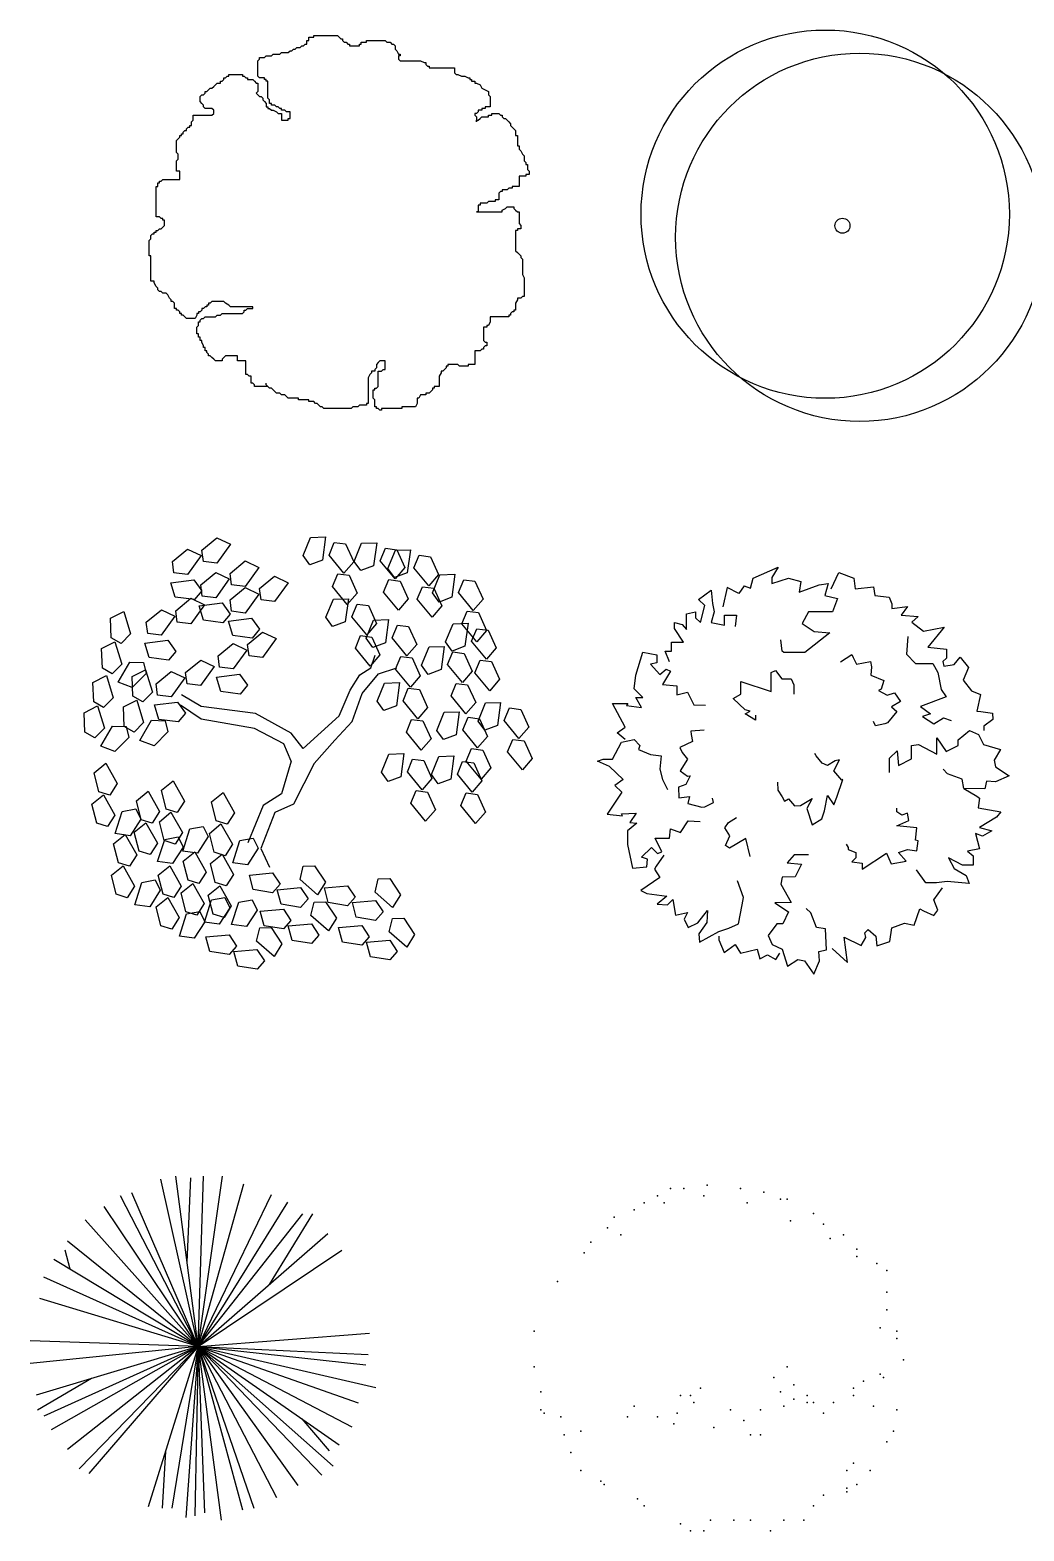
# Model space of a CAD drawing. Header units: inches. Extents: x -1929 to -273, y 675 to 1373.
# Drawn here: x -1271.3 to -956.1, y 861.2 to 1337.3 of the extents above; entities that cross this region are included whole.
import ezdxf

# ---------------------------------------------------------------- set-up
doc = ezdxf.new("R2010")
doc.units = ezdxf.units.IN
doc.header["$MEASUREMENT"] = 0

# ---------------------------------------------------------------- blocks, each defined once
blk = doc.blocks.new('TREE-03')
for p, q in [((-15.68, 56.5), (-15.68, 57.57)), ((-15.68, 57.57), (-15.14, 57.57)), ((-15.14, 57.57), (-15.14, 58.65)), ((-15.14, 58.65), (-13.53, 58.65)), ((-13.53, 58.65), (-13.53, 59.19)), ((-13.53, 59.19), (-5.99, 59.19)), ((-5.99, 59.19), (-5.46, 58.65)), ((-5.46, 58.65), (-4.92, 58.11)), ((-4.92, 58.11), (-4.38, 58.11)), ((-4.38, 58.11), (-4.38, 57.57)), ((-4.38, 57.57), (-3.84, 57.04)), ((3.15, 57.04), (3.15, 57.57)), ((3.15, 57.57), (9.07, 57.57)), ((9.07, 57.57), (9.61, 57.04)), ((-29.13, 52.2), (-28.59, 52.74)), ((-28.59, 52.74), (-26.98, 52.74)), ((-26.98, 52.74), (-26.44, 53.27)), ((-26.44, 53.27), (-24.29, 53.27)), ((-24.29, 53.27), (-23.75, 53.81)), ((-23.75, 53.81), (-21.6, 53.81)), ((-21.6, 53.81), (-21.06, 54.35)), ((-21.06, 54.35), (-20.52, 54.35)), ((-20.52, 54.35), (-19.98, 54.89)), ((-19.98, 54.89), (-19.45, 54.89)), ((-19.45, 54.89), (-18.91, 55.42)), ((-18.91, 55.42), (-17.83, 55.42)), ((-17.83, 55.42), (-17.29, 55.96)), ((-17.29, 55.96), (-16.76, 55.96)), ((-16.76, 55.96), (-16.22, 56.5)), ((-16.22, 56.5), (-15.68, 56.5)), ((-3.84, 57.04), (-3.3, 57.04)), ((-3.3, 57.04), (-2.77, 56.5)), ((-2.77, 56.5), (-2.23, 56.5)), ((-2.23, 56.5), (-2.23, 55.96)), ((-2.23, 55.96), (1, 55.96)), ((1, 55.96), (1, 56.5)), ((1, 56.5), (1.54, 56.5)), ((1.54, 56.5), (1.54, 57.04)), ((1.54, 57.04), (3.15, 57.04)), ((9.61, 57.04), (10.68, 57.04)), ((10.68, 57.04), (11.22, 56.5)), ((11.22, 56.5), (11.76, 56.5)), ((11.76, 56.5), (12.3, 55.96)), ((12.3, 55.96), (12.3, 54.89)), ((12.3, 54.89), (12.84, 54.35)), ((12.84, 54.35), (13.37, 53.27)), ((13.37, 53.27), (13.91, 53.27)), ((13.91, 52.74), (13.37, 52.74)), ((13.37, 52.74), (13.37, 51.66)), ((13.91, 53.27), (13.91, 52.74)), ((-31.28, 51.12), (-30.74, 51.66)), ((-31.28, 46.28), (-31.28, 51.12)), ((-30.74, 51.66), (-30.74, 52.2)), ((-30.74, 52.2), (-29.13, 52.2)), ((13.37, 51.66), (13.91, 51.12)), ((13.91, 51.12), (20.37, 51.12)), ((20.37, 51.12), (21.44, 50.59)), ((21.44, 50.59), (21.98, 50.59)), ((21.98, 50.59), (21.98, 50.05)), ((21.98, 50.05), (22.52, 49.51)), ((22.52, 49.51), (23.06, 49.51)), ((23.06, 49.51), (23.06, 48.97)), ((23.06, 48.97), (31.13, 48.97)), ((31.13, 48.97), (31.13, 47.36)), ((-45.81, 42.52), (-45.27, 43.06)), ((-45.27, 43.06), (-44.73, 43.6)), ((-44.73, 43.6), (-44.2, 44.13)), ((-44.2, 44.13), (-43.12, 44.13)), ((-43.12, 44.13), (-43.12, 44.67)), ((-43.12, 44.67), (-42.58, 44.67)), ((-42.58, 44.67), (-42.04, 45.21)), ((-42.04, 45.21), (-42.04, 45.75)), ((-42.04, 45.75), (-41.5, 45.75)), ((-41.5, 45.75), (-40.97, 46.28)), ((-40.97, 46.28), (-40.43, 46.28)), ((-40.43, 46.28), (-40.43, 46.82)), ((-40.43, 46.82), (-36.12, 46.82)), ((-36.12, 46.82), (-36.12, 46.28)), ((-36.12, 46.28), (-35.59, 46.28)), ((-35.59, 46.28), (-35.05, 45.75)), ((-35.05, 45.75), (-34.51, 45.75)), ((-34.51, 45.75), (-34.51, 45.21)), ((-34.51, 45.21), (-32.9, 45.21)), ((-32.9, 45.21), (-32.36, 44.67)), ((-32.36, 44.67), (-31.82, 44.13)), ((-31.82, 44.13), (-31.28, 44.13)), ((-30.74, 45.75), (-31.28, 46.28)), ((-31.28, 44.13), (-31.28, 41.45)), ((-29.13, 45.75), (-30.74, 45.75)), ((-29.13, 45.21), (-29.13, 45.75)), ((-28.59, 45.21), (-29.13, 45.21)), ((-28.59, 44.67), (-28.59, 45.21)), ((-28.05, 44.67), (-28.59, 44.67)), ((-28.05, 39.3), (-28.05, 44.67)), ((31.13, 47.36), (31.67, 46.82)), ((31.67, 46.82), (32.21, 46.82)), ((32.21, 46.82), (33.28, 46.28)), ((33.28, 46.28), (34.36, 46.28)), ((34.36, 46.28), (35.43, 45.75)), ((35.43, 45.75), (35.97, 45.75)), ((35.97, 45.75), (35.97, 45.21)), ((35.97, 45.21), (36.51, 45.21)), ((36.51, 45.21), (36.51, 44.67)), ((36.51, 44.67), (37.59, 44.67)), ((37.59, 44.67), (37.59, 44.13)), ((37.59, 44.13), (38.12, 44.13)), ((38.12, 44.13), (39.2, 43.6)), ((39.2, 43.6), (39.74, 42.52)), ((-49.58, 39.83), (-49.04, 40.37)), ((-49.58, 38.22), (-49.58, 39.83)), ((-49.04, 37.68), (-49.58, 38.22)), ((-49.04, 40.37), (-48.5, 40.37)), ((-48.5, 40.37), (-47.96, 40.91)), ((-47.96, 40.91), (-47.96, 41.45)), ((-47.96, 41.45), (-47.42, 41.45)), ((-47.42, 41.45), (-46.89, 41.98)), ((-46.89, 41.98), (-46.35, 42.52)), ((-46.35, 42.52), (-45.81, 42.52)), ((-31.28, 41.45), (-31.82, 40.91)), ((-31.82, 40.91), (-31.28, 40.37)), ((-31.28, 40.37), (-30.74, 39.83)), ((-30.74, 39.83), (-30.21, 39.83)), ((-30.21, 39.83), (-29.67, 39.3)), ((-29.67, 39.3), (-29.67, 38.76)), ((-29.67, 38.76), (-29.13, 38.22)), ((-29.13, 38.22), (-28.59, 37.68)), ((-27.52, 38.76), (-28.05, 39.3)), ((-27.52, 37.68), (-27.52, 38.76)), ((39.74, 42.52), (40.81, 41.98)), ((40.81, 41.98), (41.89, 41.45)), ((41.89, 41.45), (41.89, 40.37)), ((41.89, 40.37), (42.43, 39.83)), ((42.43, 39.83), (42.43, 36.61)), ((-51.73, 32.31), (-51.73, 33.92)), ((-51.73, 33.92), (-45.81, 33.92)), ((-48.5, 37.15), (-49.04, 37.68)), ((-48.5, 36.61), (-48.5, 37.15)), ((-47.96, 36.07), (-48.5, 36.61)), ((-45.81, 36.07), (-47.96, 36.07)), ((-45.27, 35.53), (-45.81, 36.07)), ((-45.81, 33.92), (-45.27, 34.46)), ((-45.27, 34.46), (-45.27, 35.53)), ((-28.59, 37.68), (-28.59, 36.61)), ((-28.59, 36.61), (-28.05, 36.61)), ((-28.05, 36.61), (-28.05, 36.07)), ((-28.05, 36.07), (-27.52, 36.07)), ((-26.98, 37.68), (-27.52, 37.68)), ((-27.52, 36.07), (-26.98, 35.53)), ((-26.98, 37.15), (-26.98, 37.68)), ((-25.9, 37.15), (-26.98, 37.15)), ((-26.98, 35.53), (-26.44, 35.53)), ((-26.44, 35.53), (-25.36, 35)), ((-25.36, 36.61), (-25.9, 37.15)), ((-24.83, 36.61), (-25.36, 36.61)), ((-25.36, 35), (-24.83, 34.46)), ((-24.29, 36.07), (-24.83, 36.61)), ((-24.83, 34.46), (-23.75, 34.46)), ((-23.75, 36.07), (-24.29, 36.07)), ((-23.75, 35.53), (-23.75, 36.07)), ((-22.67, 35.53), (-23.75, 35.53)), ((-23.75, 34.46), (-23.75, 32.31)), ((-22.14, 35), (-22.67, 35.53)), ((-21.06, 35), (-22.14, 35)), ((-21.06, 32.85), (-21.06, 35)), ((38.12, 34.46), (37.59, 34.46)), ((37.59, 34.46), (37.59, 33.92)), ((37.59, 33.92), (38.12, 33.38)), ((38.66, 35), (38.12, 34.46)), ((38.12, 33.38), (38.12, 31.77)), ((39.74, 35.53), (38.66, 35.53)), ((38.66, 35.53), (38.66, 35)), ((39.2, 32.85), (39.74, 33.38)), ((40.81, 36.07), (39.74, 36.07)), ((39.74, 36.07), (39.74, 35.53)), ((39.74, 33.38), (41.89, 33.38)), ((42.43, 36.61), (40.81, 36.61)), ((40.81, 36.61), (40.81, 36.07)), ((41.89, 33.38), (41.89, 33.92)), ((41.89, 33.92), (42.97, 33.92)), ((42.97, 33.92), (42.97, 34.46)), ((42.97, 34.46), (45.12, 34.46)), ((45.12, 34.46), (45.66, 33.92)), ((45.66, 33.92), (46.19, 33.92)), ((46.19, 33.92), (46.19, 33.38)), ((46.19, 33.38), (46.73, 32.85)), ((-54.96, 28.54), (-54.42, 29.08)), ((-54.42, 29.08), (-53.88, 29.08)), ((-53.88, 29.62), (-53.34, 30.16)), ((-53.88, 29.08), (-53.88, 29.62)), ((-53.34, 30.16), (-52.8, 30.16)), ((-52.8, 30.16), (-52.8, 30.7)), ((-52.8, 30.7), (-52.27, 30.7)), ((-52.27, 31.77), (-51.73, 32.31)), ((-52.27, 30.7), (-52.27, 31.77)), ((-23.75, 32.31), (-21.6, 32.31)), ((-21.6, 32.31), (-21.6, 32.85)), ((-21.6, 32.85), (-21.06, 32.85)), ((38.12, 31.77), (38.12, 32.31)), ((38.12, 32.31), (38.66, 32.31)), ((38.66, 32.31), (39.2, 32.85)), ((46.73, 32.85), (47.27, 32.85)), ((47.27, 32.85), (47.81, 32.31)), ((47.81, 32.31), (48.35, 31.77)), ((48.35, 31.77), (48.88, 31.23)), ((48.88, 31.23), (48.88, 30.7)), ((48.88, 30.7), (49.42, 30.16)), ((49.42, 30.16), (49.96, 29.62)), ((49.96, 29.62), (50.5, 29.08)), ((50.5, 29.08), (50.5, 27.47)), ((-57.11, 25.86), (-56.57, 26.39)), ((-57.11, 22.09), (-57.11, 25.86)), ((-56.57, 26.39), (-56.03, 26.93)), ((-56.03, 26.93), (-56.03, 27.47)), ((-56.03, 27.47), (-55.49, 27.47)), ((-55.49, 27.47), (-55.49, 28.01)), ((-55.49, 28.01), (-54.96, 28.01)), ((-54.96, 28.01), (-54.96, 28.54)), ((50.5, 27.47), (51.04, 27.47)), ((51.04, 27.47), (51.04, 24.24)), ((51.04, 24.24), (51.57, 24.24)), ((51.57, 24.24), (51.57, 23.17)), ((-56.57, 21.56), (-57.11, 22.09)), ((-57.11, 19.41), (-56.57, 19.94)), ((-57.11, 16.18), (-57.11, 19.41)), ((-56.57, 19.94), (-56.57, 21.56)), ((51.57, 23.17), (52.11, 22.63)), ((52.11, 22.63), (52.65, 21.56)), ((52.65, 21.56), (53.19, 21.02)), ((53.19, 21.02), (53.19, 19.41)), ((53.19, 19.41), (53.73, 18.87)), ((-56.03, 16.18), (-57.11, 16.18)), ((-56.03, 13.49), (-56.03, 16.18)), ((51.57, 14.57), (51.57, 11.34)), ((53.73, 14.57), (51.57, 14.57)), ((53.73, 18.87), (53.73, 18.33)), ((53.73, 18.33), (54.26, 18.33)), ((54.8, 15.11), (53.73, 15.11)), ((53.73, 15.11), (53.73, 14.57)), ((54.26, 18.33), (54.26, 16.72)), ((54.26, 16.72), (54.8, 16.18)), ((54.8, 16.18), (54.8, 15.11)), ((-63.56, 1.67), (-63.56, 11.34)), ((-63.56, 11.34), (-63.03, 11.34)), ((-63.03, 11.34), (-63.03, 12.42)), ((-63.03, 12.42), (-62.49, 12.42)), ((-62.49, 12.42), (-62.49, 12.96)), ((-62.49, 12.96), (-61.95, 12.96)), ((-61.95, 12.96), (-61.41, 13.49)), ((-61.41, 13.49), (-56.03, 13.49)), ((45.66, 9.73), (45.12, 9.19)), ((46.19, 9.73), (45.66, 9.73)), ((47.81, 10.27), (46.19, 10.27)), ((46.19, 10.27), (46.19, 9.73)), ((48.35, 10.81), (47.81, 10.27)), ((49.42, 10.81), (48.35, 10.81)), ((51.57, 11.34), (49.42, 11.34)), ((49.42, 11.34), (49.42, 10.81)), ((39.2, 5.43), (38.66, 5.43)), ((38.66, 5.43), (38.66, 3.28)), ((41.35, 5.97), (39.2, 5.97)), ((39.2, 5.97), (39.2, 5.43)), ((41.89, 6.5), (41.35, 5.97)), ((44.04, 6.5), (41.89, 6.5)), ((45.12, 7.04), (44.04, 7.04)), ((44.04, 7.04), (44.04, 6.5)), ((45.12, 9.19), (45.12, 7.04)), ((47.27, 4.35), (47.81, 4.89)), ((47.81, 4.89), (49.96, 4.89)), ((49.96, 4.89), (49.96, 4.35)), ((-62.49, 1.67), (-63.56, 1.67)), ((-61.95, 1.13), (-62.49, 1.67)), ((-61.41, 1.13), (-61.95, 1.13)), ((-61.41, 0.59), (-61.41, 1.13)), ((-60.87, 0.59), (-61.41, 0.59)), ((-60.87, -1.02), (-60.87, 0.59)), ((38.66, 3.28), (38.12, 3.28)), ((38.12, 3.28), (46.19, 3.28)), ((46.19, 3.82), (47.27, 4.35)), ((46.19, 3.28), (46.19, 3.82)), ((49.96, 4.35), (50.5, 3.82)), ((50.5, 3.82), (51.04, 3.28)), ((51.04, 3.28), (51.57, 3.28)), ((51.57, 3.28), (51.57, -0.48)), ((-65.18, -4.25), (-64.64, -3.71)), ((-65.18, -5.32), (-65.18, -4.25)), ((-64.64, -3.71), (-64.1, -3.71)), ((-64.1, -3.71), (-64.1, -3.17)), ((-64.1, -3.17), (-63.56, -3.17)), ((-63.56, -3.17), (-63.56, -2.63)), ((-63.56, -2.63), (-63.03, -2.63)), ((-63.03, -2.63), (-62.49, -2.1)), ((-62.49, -2.1), (-61.95, -2.1)), ((-61.95, -2.1), (-61.41, -1.56)), ((-61.41, -1.56), (-60.87, -1.02)), ((51.04, -2.63), (50.5, -2.63)), ((50.5, -2.63), (50.5, -9.08)), ((52.11, -2.1), (51.04, -2.1)), ((51.04, -2.1), (51.04, -2.63)), ((51.57, -0.48), (52.11, -1.02)), ((52.11, -1.02), (52.11, -2.1)), ((-65.72, -5.86), (-65.18, -5.32)), ((-65.72, -10.7), (-65.72, -5.86)), ((50.5, -9.08), (51.04, -9.62)), ((-65.18, -10.7), (-65.72, -10.7)), ((-65.18, -18.76), (-65.18, -10.7)), ((51.04, -9.62), (51.57, -10.16)), ((51.57, -10.16), (52.11, -10.7)), ((52.11, -10.7), (52.11, -11.24)), ((52.11, -11.24), (52.65, -11.77)), ((52.65, -11.77), (52.65, -16.61)), ((-64.1, -18.76), (-65.18, -18.76)), ((-64.1, -19.3), (-64.1, -18.76)), ((52.65, -16.61), (53.19, -17.69)), ((53.19, -17.69), (53.19, -23.6)), ((-63.56, -20.37), (-64.1, -19.3)), ((-63.03, -20.91), (-63.56, -20.37)), ((-63.03, -21.45), (-63.03, -20.91)), ((-62.49, -21.99), (-63.03, -21.45)), ((-61.95, -21.99), (-62.49, -21.99)), ((-61.41, -22.52), (-61.95, -21.99)), ((-60.34, -22.52), (-61.41, -22.52)), ((-59.8, -23.06), (-60.34, -22.52)), ((-59.26, -24.14), (-59.8, -23.06)), ((52.65, -23.6), (52.11, -24.14)), ((53.19, -23.6), (52.65, -23.6)), ((-58.72, -24.67), (-59.26, -24.14)), ((-58.72, -25.21), (-58.72, -24.67)), ((-58.18, -25.21), (-58.72, -25.21)), ((-57.65, -25.75), (-58.18, -25.21)), ((-57.65, -27.36), (-57.65, -25.75)), ((-57.11, -27.36), (-57.65, -27.36)), ((-57.11, -27.9), (-57.11, -27.36)), ((-56.57, -27.9), (-57.11, -27.9)), ((-56.03, -28.44), (-56.57, -27.9)), ((-56.03, -28.98), (-56.03, -28.44)), ((-49.58, -28.44), (-50.11, -28.44)), ((-50.11, -28.44), (-50.11, -28.98)), ((-49.04, -27.9), (-49.58, -28.44)), ((-48.5, -27.36), (-49.04, -27.36)), ((-49.04, -27.36), (-49.04, -27.9)), ((-47.96, -26.82), (-48.5, -27.36)), ((-47.42, -26.82), (-47.96, -26.82)), ((-46.89, -26.29), (-47.42, -26.29)), ((-47.42, -26.29), (-47.42, -26.82)), ((-46.35, -25.75), (-46.89, -25.75)), ((-46.89, -25.75), (-46.89, -26.29)), ((-45.81, -25.21), (-46.35, -25.75)), ((-42.04, -25.21), (-45.81, -25.21)), ((-41.5, -25.75), (-42.04, -25.21)), ((-40.43, -26.29), (-41.5, -25.75)), ((-39.89, -26.82), (-40.43, -26.29)), ((-32.9, -26.82), (-39.89, -26.82)), ((-36.12, -28.98), (-35.59, -28.44)), ((-35.59, -28.44), (-35.59, -27.9)), ((-35.59, -27.9), (-35.05, -27.9)), ((-35.05, -27.9), (-34.51, -27.36)), ((-34.51, -27.36), (-32.9, -27.36)), ((-32.9, -27.36), (-32.9, -26.82)), ((49.42, -28.44), (48.88, -28.98)), ((49.96, -28.44), (49.42, -28.44)), ((50.5, -27.9), (49.96, -27.9)), ((49.96, -27.9), (49.96, -28.44)), ((51.04, -24.67), (50.5, -25.75)), ((50.5, -25.75), (50.5, -27.9)), ((52.11, -24.14), (51.04, -24.14)), ((51.04, -24.14), (51.04, -24.67)), ((-55.49, -28.98), (-56.03, -28.98)), ((-55.49, -29.51), (-55.49, -28.98)), ((-54.96, -29.51), (-55.49, -29.51)), ((-54.42, -30.05), (-54.96, -29.51)), ((-53.88, -30.59), (-54.42, -30.05)), ((-51.19, -30.59), (-53.88, -30.59)), ((-50.65, -29.51), (-51.19, -30.59)), ((-50.11, -28.98), (-50.65, -28.98)), ((-50.65, -28.98), (-50.65, -29.51)), ((-50.65, -33.28), (-50.11, -32.74)), ((-50.65, -35.43), (-50.65, -33.28)), ((-50.11, -32.74), (-50.11, -31.66)), ((-50.11, -31.66), (-49.58, -31.66)), ((-49.58, -31.13), (-49.04, -30.59)), ((-49.58, -31.66), (-49.58, -31.13)), ((-49.04, -30.59), (-48.5, -30.59)), ((-48.5, -30.59), (-47.96, -30.05)), ((-47.96, -30.05), (-44.73, -30.05)), ((-44.73, -30.05), (-44.2, -29.51)), ((-44.2, -29.51), (-43.12, -29.51)), ((-43.12, -29.51), (-42.58, -28.98)), ((-42.58, -28.98), (-36.12, -28.98)), ((41.35, -33.28), (40.28, -33.28)), ((40.28, -33.28), (40.28, -37.58)), ((41.89, -32.74), (41.35, -32.74)), ((41.35, -32.74), (41.35, -33.28)), ((42.43, -31.66), (41.89, -32.74)), ((48.35, -30.05), (42.43, -30.05)), ((42.43, -30.05), (42.43, -31.66)), ((48.88, -29.51), (48.35, -29.51)), ((48.35, -29.51), (48.35, -30.05)), ((48.88, -28.98), (48.88, -29.51)), ((-50.11, -35.43), (-50.65, -35.43)), ((-50.11, -36.5), (-50.11, -35.43)), ((-49.58, -36.5), (-50.11, -36.5)), ((-49.58, -37.58), (-49.58, -36.5)), ((-49.04, -37.58), (-49.58, -37.58)), ((-49.04, -38.11), (-49.04, -37.58)), ((40.28, -37.58), (40.81, -38.11)), ((-48.5, -39.19), (-49.04, -38.11)), ((-48.5, -39.73), (-48.5, -39.19)), ((-47.96, -39.73), (-48.5, -39.73)), ((-47.96, -40.8), (-47.96, -39.73)), ((-47.42, -40.8), (-47.96, -40.8)), ((-47.42, -41.34), (-47.42, -40.8)), ((-46.89, -41.88), (-47.42, -41.34)), ((-46.89, -42.41), (-46.89, -41.88)), ((-46.35, -42.41), (-46.89, -42.41)), ((-45.81, -42.95), (-46.35, -42.41)), ((-41.5, -42.41), (-42.04, -42.95)), ((-37.74, -42.41), (-41.5, -42.41)), ((-37.74, -44.03), (-37.74, -42.41)), ((39.2, -40.8), (37.59, -40.8)), ((37.59, -40.8), (37.59, -45.1)), ((39.74, -40.26), (39.2, -40.8)), ((40.28, -40.26), (39.74, -40.26)), ((40.81, -39.19), (40.28, -39.73)), ((40.28, -39.73), (40.28, -40.26)), ((40.81, -38.11), (41.35, -38.11)), ((41.35, -39.19), (40.81, -39.19)), ((41.35, -38.11), (41.35, -39.19)), ((-45.27, -43.49), (-45.81, -42.95)), ((-44.73, -44.03), (-45.27, -43.49)), ((-42.58, -44.03), (-44.73, -44.03)), ((-42.04, -42.95), (-42.58, -43.49)), ((-42.58, -43.49), (-42.58, -44.03)), ((-35.05, -44.03), (-37.74, -44.03)), ((-35.05, -48.33), (-35.05, -44.03)), ((5.84, -47.25), (4.77, -47.25)), ((4.77, -47.25), (4.77, -47.79)), ((6.38, -46.18), (5.84, -46.71)), ((5.84, -46.71), (5.84, -47.25)), ((6.92, -44.56), (6.38, -45.1)), ((6.38, -45.1), (6.38, -46.18)), ((7.46, -44.03), (6.92, -44.56)), ((6.92, -52.09), (6.92, -47.25)), ((6.92, -47.25), (7.99, -47.25)), ((9.07, -44.03), (7.46, -44.03)), ((7.99, -47.25), (8.53, -46.71)), ((8.53, -46.71), (9.07, -46.71)), ((9.07, -46.71), (9.07, -44.03)), ((27.36, -47.25), (26.83, -47.25)), ((26.83, -47.25), (26.83, -47.79)), ((27.9, -46.71), (27.36, -47.25)), ((28.44, -46.18), (27.9, -46.71)), ((28.98, -45.64), (28.44, -45.64)), ((28.44, -45.64), (28.44, -46.18)), ((32.21, -45.1), (28.98, -45.1)), ((28.98, -45.1), (28.98, -45.64)), ((32.74, -45.64), (32.21, -45.1)), ((35.43, -45.64), (32.74, -45.64)), ((37.59, -45.1), (35.43, -45.1)), ((35.43, -45.1), (35.43, -45.64)), ((-34.51, -48.33), (-35.05, -48.33)), ((-33.97, -48.87), (-34.51, -48.33)), ((-33.43, -48.87), (-33.97, -48.87)), ((-33.43, -51.02), (-33.43, -48.87)), ((-32.9, -51.02), (-33.43, -51.02)), ((-32.36, -51.55), (-32.9, -51.02)), ((-32.36, -52.09), (-32.36, -51.55)), ((-28.05, -52.09), (-32.36, -52.09)), ((-28.59, -51.55), (-28.59, -51.02)), ((-28.05, -52.09), (-28.59, -51.55)), ((-27.52, -52.63), (-28.05, -52.09)), ((4.23, -48.33), (3.69, -49.4)), ((3.69, -49.4), (3.69, -57.47)), ((4.77, -47.79), (4.23, -48.33)), ((6.38, -52.63), (6.92, -52.09)), ((26.29, -52.09), (24.67, -52.09)), ((24.67, -52.09), (24.67, -52.63)), ((26.83, -47.79), (26.29, -48.87)), ((26.29, -48.87), (26.29, -52.09)), ((-26.98, -52.63), (-27.52, -52.63)), ((-26.44, -53.17), (-26.98, -52.63)), ((-25.36, -54.24), (-26.44, -53.17)), ((-24.29, -54.24), (-25.36, -54.24)), ((-23.75, -54.78), (-24.29, -54.24)), ((-22.67, -54.78), (-23.75, -54.78)), ((-22.14, -55.32), (-22.67, -54.78)), ((-21.6, -55.85), (-22.14, -55.32)), ((-18.37, -55.85), (-21.6, -55.85)), ((-18.37, -56.39), (-18.37, -55.85)), ((-15.14, -56.39), (-18.37, -56.39)), ((-15.14, -56.93), (-15.14, -56.39)), ((-13.53, -56.93), (-15.14, -56.93)), ((-12.99, -57.47), (-13.53, -56.93)), ((5.3, -55.85), (5.3, -53.17)), ((5.3, -53.17), (5.84, -53.17)), ((5.84, -56.39), (5.3, -55.85)), ((5.84, -53.17), (5.84, -52.63)), ((5.84, -52.63), (6.38, -52.63)), ((5.84, -58.54), (5.84, -56.39)), ((19.83, -55.85), (19.29, -55.85)), ((19.29, -55.85), (19.29, -57.47)), ((20.37, -54.78), (19.83, -55.85)), ((21.98, -54.78), (20.37, -54.78)), ((23.06, -54.24), (21.98, -54.24)), ((21.98, -54.24), (21.98, -54.78)), ((23.6, -53.7), (23.06, -54.24)), ((24.14, -53.17), (23.6, -53.7)), ((24.67, -52.63), (24.14, -52.63)), ((24.14, -52.63), (24.14, -53.17)), ((-12.45, -57.47), (-12.99, -57.47)), ((-11.91, -58), (-12.45, -57.47)), ((-11.38, -58.54), (-11.91, -58)), ((-10.84, -58.54), (-11.38, -58.54)), ((-10.3, -59.08), (-10.84, -58.54)), ((-1.69, -59.08), (-10.3, -59.08)), ((-1.15, -58.54), (-1.69, -59.08)), ((0.46, -58.54), (-1.15, -58.54)), ((1, -58), (0.46, -58.54)), ((3.15, -58), (1, -58)), ((3.69, -57.47), (3.15, -57.47)), ((3.15, -57.47), (3.15, -58)), ((6.38, -58.54), (5.84, -58.54)), ((6.38, -59.08), (6.38, -58.54)), ((6.92, -59.08), (6.38, -59.08)), ((7.46, -59.62), (6.92, -59.08)), ((7.99, -59.62), (7.46, -59.62)), ((14.45, -59.08), (7.99, -59.08)), ((7.99, -59.08), (7.99, -59.62)), ((18.75, -58.54), (14.45, -58.54)), ((14.45, -58.54), (14.45, -59.08)), ((19.29, -57.47), (18.75, -58.54))]:
    blk.add_line(p, q)
blk = doc.blocks.new('TREE-04')
for centre, radius in [((-7.67, 8.43), 58.41), ((3.29, 1.09), 58.41), ((-2.19, 4.76), 2.38)]:
    blk.add_circle(centre, radius)
blk = doc.blocks.new('L', base_point=(1.3683, 0.5913))
for p, q in [((1.2809, 0.65), (1.3117, 0.675)), ((1.3117, 0.675), (1.3419, 0.6213)), ((1.2937, 0.5998), (1.2809, 0.65)), ((1.3225, 0.5909), (1.2937, 0.5998)), ((1.3419, 0.6213), (1.3225, 0.5909)), ((1.2753, 0.5668), (1.3061, 0.5917)), ((1.2881, 0.5166), (1.2753, 0.5668)), ((1.3061, 0.5917), (1.3362, 0.538)), ((1.3169, 0.5076), (1.2881, 0.5166)), ((1.3362, 0.538), (1.3169, 0.5076)), ((1.337, 0.4891), (1.3557, 0.5478)), ((1.3557, 0.5478), (1.3911, 0.5544)), ((1.4042, 0.5272), (1.3763, 0.4836)), ((1.3911, 0.5544), (1.4042, 0.5272)), ((1.3763, 0.4836), (1.337, 0.4891))]:
    blk.add_line(p, q)
blk = doc.blocks.new('TREE-11')
for p, q in [((25.18, 29.57), (26.56, 33.63)), ((21.73, 27.36), (25.18, 29.57)), ((27.6, 27.72), (33.46, 29.57)), ((18.63, 22.55), (21.73, 27.36)), ((22.42, 21.44), (27.6, 27.72)), ((-28.64, 17.37), (-34.84, 21.07)), ((15.18, 14.42), (18.63, 22.55)), ((19.32, 12.57), (22.42, 21.44)), ((-28.64, 13.31), (-35.18, 17.75)), ((-11.39, 15.16), (-28.64, 17.37)), ((0, 8.87), (-11.39, 15.16)), ((3.79, 4.07), (15.18, 14.42)), ((-11.73, 10.35), (-28.64, 13.31)), ((-2.41, 5.55), (-11.73, 10.35)), ((13.8, 6.66), (19.32, 12.57)), ((0, 0), (-2.41, 5.55)), ((3.79, 4.07), (0, 8.87)), ((7.24, -0.74), (13.8, 6.66)), ((0, 0), (-3.1, -10.35)), ((7.24, -0.74), (0.69, -13.67)), ((-8.97, -14.04), (-13.8, -25.87)), ((-3.1, -10.35), (-8.97, -14.04)), ((0.69, -13.67), (-5.18, -16.26)), ((-5.18, -16.26), (-9.66, -27.71)), ((-9.66, -27.71), (-6.9, -33.63))]:
    blk.add_line(p, q)
at = {"yscale": 120, "zscale": 120}
for p, xscale, rotation in [((-25.53, 58.4), 120, 295.0165150851705), ((9.31, 58.4), 119.9999999999999, 190.1248425347957), ((25.53, 56.56), 119.9999999999999, 190.1248425347957), ((36.21, 54.33), 119.9999999999999, 190.1248425347957), ((-16.56, 51.01), 120, 295.0165150851705), ((-7.24, 46.21), 120, 295.0165150851705), ((50.36, 46.57), 119.9999999999999, 190.1248425347957), ((-33.81, 39.18), 120, 295.0165150851705), ((16.56, 38.81), 119.9999999999999, 190.1248425347957), ((-48.64, 36.23), 119.9999999999998, 347.8021081598379), ((29.32, 32.16), 119.9999999999999, 190.1248425347957), ((54.5, 31.05), 119.9999999999999, 190.1248425347957), ((-11.04, 28.46), 120, 295.0165150851705), ((46.91, 23.66), 119.9999999999999, 190.1248425347957), ((-30.7, 19.6), 120, 295.0165150851705), ((-41.74, 17.75), 119.9999999999998, 347.8021081598379), ((-54.15, 15.9), 119.9999999999998, 347.8021081598379), ((32.77, 12.2), 119.9999999999999, 190.1248425347957), ((64.85, 5.91), 119.9999999999999, 190.1248425347957), ((51.74, 2.96), 119.9999999999999, 190.1248425347957), ((34.15, -10.35), 119.9999999999999, 190.1248425347957), ((50.01, -11.09), 119.9999999999999, 190.1248425347957), ((-1.38, -34), 119.9999999999998, 66.16076666471409), ((22.42, -38.06), 119.9999999999998, 66.16076666471409), ((2.07, -45.45), 119.9999999999998, 66.16076666471409), ((26.91, -50.63), 119.9999999999998, 66.16076666471409), ((-15.18, -53.59), 119.9999999999998, 66.16076666471409)]:
    blk.add_blockref('L', p, dxfattribs=dict(at, xscale=xscale, rotation=rotation))
at = {"xscale": 120, "yscale": 120, "zscale": 120}
for p in [(-52.09, -10.71), (-30.7, -16.25), (-38.64, -19.58), (-14.84, -19.95), (-45.88, -33.26), (-31.74, -43.24), (-23.81, -38.8), (-15.18, -39.54)]:
    blk.add_blockref('L', p, dxfattribs=at)
blk = doc.blocks.new('TREE-13')
for points in [[(-21.55, 67.39), (-19.58, 66.68), (-18.68, 69.81), (-10.83, 73.35), (-12.85, 70.01), (-12.85, 68.14), (-7.46, 69.81), (-3.65, 68.77), (-4.1, 65.43), (2.19, 67.72), (5.1, 68.14), (3.98, 64.39), (8.02, 63.35), (6.45, 59.19), (-1.18, 59.19), (-3.2, 55.44), (0.62, 52.94), (5.55, 52.53), (-2.3, 46.28), (-9.03, 46.28), (-9.48, 46.7), (-9.93, 50.24)], [(6, 66.48), (8.47, 71.68), (13.18, 69.81), (13.63, 66.48), (19.46, 67.1), (19.91, 64.39), (24.4, 63.77), (25.3, 61.69), (25.3, 60.23), (30.23, 60.85), (28.21, 58.15), (33.6, 57.73), (31.58, 55.86), (35.35, 53.05)], [(-21.55, 67.39), (-23.22, 65.01), (-26.99, 66.85), (-28.3, 60.72)], [(-45.27, 43.31), (-46.62, 46.64), (-44.6, 46.64), (-44.6, 49.55), (-40.78, 49.55), (-43.7, 53.92), (-43.7, 55.8), (-41.23, 55.17), (-39.89, 53.51), (-39.89, 58.5), (-36.97, 59.13), (-36.97, 57.25), (-35.4, 55.8), (-34.05, 61.21), (-36.07, 63.08), (-32.03, 66), (-31.59, 61.83), (-31.14, 59.13), (-32.03, 55.8), (-27.77, 54.96), (-27.77, 58.09), (-23.96, 58.09), (-24.41, 54.55)], [(35.35, 53.05), (41.87, 54.3), (36.68, 48), (42.6, 47.36), (42.6, 44.48), (41.48, 43.36), (41.8, 41.92), (45, 42.4), (46.92, 44.8), (49.63, 41.45), (47.88, 37.45), (50.56, 34.08), (53.42, 32.98), (52.19, 27.7), (53.47, 27.54), (57.15, 27.06), (57.31, 24.99), (54.43, 22.91), (54.41, 21.49)], [(30.32, 51.33), (29.87, 45.71), (32.79, 42.79), (38.31, 42.79), (39.88, 39.87), (40.94, 34.53), (42.51, 32.24), (34.39, 29.17), (37.5, 26.76), (35.03, 25.93), (38.56, 23.61), (41.69, 25.58), (44.07, 24.69)], [(-59.34, 18.66), (-61.81, 20.74), (-59.34, 22.62), (-63.38, 30.11), (-58.45, 30.11), (-58.9, 29.49), (-54.18, 28.86), (-55.98, 31.99), (-53.73, 31.99), (-56.43, 34.69), (-55.98, 39.06), (-53.73, 46.35), (-49.25, 45.52), (-49.25, 43.02), (-51.27, 42.6), (-48.35, 39.27), (-46.33, 40.94), (-44.98, 40.31), (-47.45, 36.15), (-42.96, 35.73), (-42.96, 32.82), (-39.6, 33.65), (-37.58, 29.7), (-33.89, 29.55)], [(8.96, 43.3), (12.59, 45.58), (13.05, 44.64), (14.07, 42.6), (18.45, 43.39), (18.79, 41.69), (18.61, 39.04), (22.71, 37.37), (21.83, 34.6), (21.03, 34.2), (23.75, 32.77), (26.15, 33.5), (28.04, 30.72), (25.12, 29.03), (26.85, 27.57), (23.88, 23.99), (23.07, 23.59), (20.09, 23.03), (19.44, 24.33)], [(-17.93, 26.42), (-17.93, 24.76), (-21.29, 26.84), (-19.72, 27.67), (-21.29, 28.09), (-25.11, 31.63), (-22.64, 33.09), (-22.64, 37.04), (-12.99, 33.92), (-12.99, 39.96), (-11.65, 40.58), (-9.63, 37.87), (-6.71, 37.87), (-5.81, 36), (-5.81, 33.09)], [(-34.25, 21.59), (-38.53, 21.3), (-38.36, 20.27), (-37.98, 18.01), (-41.98, 16.08), (-41.26, 14.51), (-39.56, 12.47), (-41.89, 8.71), (-39.55, 6.99), (-38.67, 7.13), (-40.03, 4.38), (-42.39, 3.56), (-42.29, 0.2), (-38.93, 0.55), (-39.47, -1.65), (-34.96, -2.8), (-34.08, -2.65), (-31.34, -1.35), (-31.58, 0.09)], [(24.51, 8.17), (24.51, 12.75), (26.98, 15.04), (27.43, 10.46), (31.47, 12.54), (31.47, 16.71), (33.71, 17.12), (39.54, 14), (39.54, 19.2), (42.46, 14.83), (46.27, 16.71), (46.27, 18.58), (49.86, 21.49), (52.78, 20.24), (54.35, 17.12), (59.74, 15.46), (57.72, 12.13), (58.17, 10.04), (62.43, 7.13), (58.17, 5.26), (55.25, 5.46), (54.8, 2.97), (48.07, 3.17), (47.62, 6.09), (42.91, 7.75), (41.56, 9.21)], [(-59.95, 5.95), (-64.28, 10.13), (-68.09, 11.79), (-66.3, 12.42), (-63.38, 12.42), (-60.47, 17.83), (-56.43, 18.66), (-54.63, 16.79), (-55.08, 15.54), (-51.27, 13.87), (-47.9, 13.46), (-48.35, 9.29), (-47.45, 5.96), (-45.88, 2.84)], [(-10.97, 5.1), (-10.85, 2.54), (-9.56, 0.44), (-8.74, -0.9), (-7.5, -0.14), (-5.61, -2.4), (-3.72, -2.29), (0, 0), (-1.72, -3.17), (0.04, -8.41), (3.06, -6.55), (3.89, -3.93), (4.84, 0.87), (6.9, -2.07), (7.85, 0.35), (9.75, 6), (9.4, 5.79), (6.86, 8.71), (8.64, 12.17), (7.34, 11.9), (4.86, 10.37), (3.15, 11.16), (1.27, 13.43), (0.8, 14.19)], [(-59.95, 5.95), (-62.6, 4.11), (-60.33, 2.01), (-65.06, -5.07), (-60.14, -5.54), (-60.53, -4.87), (-55.78, -4.7), (-57.86, -7.64), (-55.63, -7.85), (-58.57, -10.29), (-58.54, -14.68), (-57, -22.15), (-52.45, -21.75), (-52.21, -19.26), (-54.18, -18.65), (-50.96, -15.61), (-49.11, -17.46), (-47.71, -16.97), (-49.77, -12.59), (-45.27, -12.6), (-44.99, -9.7), (-41.72, -10.85), (-39.33, -7.1), (-35.51, -7.31)], [(48.07, 3.17), (52.22, 0.69), (53.12, 0.06), (52.67, -3.06), (59.85, -4.31), (58.5, -5.97), (53.12, -9.3), (56.93, -10.35), (54.02, -12.01), (51.77, -11.18), (53.12, -15.97), (49.3, -16.8), (51.1, -18.26), (51.1, -21.17), (47.73, -21.17), (43.25, -18.88), (45.04, -22.21), (48.86, -24.5), (49.75, -27), (42.8, -26.38), (39.43, -26.79), (36.07, -26.79), (33.08, -22.63)], [(10.76, -14.51), (11.41, -15.56), (11.41, -16.19), (13.87, -17.23), (13.87, -18.9), (12.53, -20.14), (15.89, -20.56), (15.89, -22.43), (23.52, -17.44), (25.09, -20.77), (29.8, -19.94), (27.34, -17.23), (30.25, -16.19), (33.17, -16.61), (33.62, -13.48), (32.72, -13.27), (33.17, -9.32), (26.89, -8.69), (30.7, -7.03), (30.25, -4.74), (28.46, -5.36), (26.89, -4.32), (26.89, -3.07)], [(-19.71, -18.49), (-21.05, -12.7), (-26.23, -15.81), (-27.45, -14.98), (-26.17, -11.85), (-27.67, -9.35), (-26.53, -7.62), (-24.03, -6.12)], [(-47.09, -18.01), (-49.5, -21.53), (-50.06, -22.47), (-48.35, -25.12), (-54.35, -29.25), (-52.44, -30.2), (-46.15, -30.99), (-49.19, -33.52), (-45.84, -33.82), (-44.15, -32.13), (-43.38, -37.04), (-39.56, -36.21), (-40.59, -38.28), (-39.37, -40.93), (-36.31, -39.53), (-33.19, -35.57), (-33.43, -39.35), (-35.94, -43.02), (-35.72, -45.67), (-29.65, -42.2), (-26.42, -41.17), (-23.36, -39.77), (-22.18, -33.73), (-21.74, -31.47), (-23.68, -26.17)], [(-1.12, -17.89), (-5.7, -17.97), (-7.94, -20.47), (-3.36, -20.84), (-5.37, -24.92), (-9.53, -24.99), (-9.91, -27.24), (-6.69, -33.02), (-11.9, -33.1), (-7.48, -35.95), (-9.29, -39.79), (-11.16, -39.82), (-14.01, -43.46), (-12.72, -46.36), (-9.57, -47.88), (-7.81, -53.23), (-4.52, -51.16), (-2.43, -51.57), (0.56, -55.78), (2.36, -51.49), (2.1, -48.58), (4.59, -48.09), (4.27, -41.36), (1.35, -40.96), (-0.39, -36.28), (-1.87, -34.96)], [(6.35, -47.59), (11.21, -52.12), (10.17, -44.02), (15.52, -46.63), (17.05, -44.19), (16.69, -42.65), (17.73, -41.6), (20.18, -43.71), (20.53, -46.76), (24.62, -45.36), (25.26, -41.05), (29.32, -39.62), (32.33, -40.21), (34.1, -35.09), (35.27, -35.64), (38.63, -37.19), (39.87, -35.51), (38.54, -32.22), (41.32, -28.4)], [(-29.65, -43.75), (-29.65, -44.9), (-27.88, -48.91), (-24.42, -46.36), (-22.78, -49.09), (-17.5, -47.81), (-16.59, -50.91), (-14.22, -49.63), (-11.49, -51.09), (-10.27, -49.06)]]:
    blk.add_lwpolyline(points)
blk = doc.blocks.new('TREE-21')
for p, q in [((0, 0), (-11.94, 53.07)), ((0, 0), (-7.15, 54.05)), ((-3.55, 26.82), (-2.35, 53.53)), ((0, 0), (1.63, 54.05)), ((0, 0), (7.63, 54.05)), ((0, 0), (-24.7, 47.83)), ((0, 0), (-21.1, 48.75)), ((0, 0), (14.39, 51.63)), ((0, 0), (23.17, 48.29)), ((0, 0), (-29.88, 44.43)), ((0, 0), (28.35, 45.87)), ((0, 0), (-35.88, 40.17)), ((0, 0), (33.14, 42.07)), ((22.61, 19.73), (36.36, 42.07)), ((0, 0), (-41.44, 33.44)), ((0, 0), (41.1, 35.86)), ((-40.69, 24.59), (-42.26, 30.56)), ((0, 0), (45.52, 30.56)), ((0, 0), (-45.8, 27.68)), ((0, 0), (-49.02, 21.99)), ((0, 0), (-50.22, 15.25)), ((-50.22, 15.25), (-50.22, 15.25)), ((0, 0), (-53.38, 1.84)), ((0, 0), (-53.38, -5.3)), ((0, 0), (-51.42, -15.37)), ((0, 0), (-49.02, -22.04)), ((0, 0), (-46.62, -26.36)), ((0, 0), (-41.44, -32.58)), ((0, 0), (-37.84, -38.79)), ((0, 0), (-34.68, -40.23)), ((0, 0), (-15.92, -50.77)), ((0, 0), (-8.35, -51.28)), ((0, 0), (-3.93, -54.16)), ((0, 0), (-1.15, -53.64)), ((0, 0), (54.29, 4.26)), ((0, 0), (53.86, -2.47)), ((0, 0), (53.1, -5.81)), ((0, 0), (56.26, -12.95)), ((0, 0), (7.24, -55.08)), ((0, 0), (2.01, -52.72)), ((0, 0), (24.75, -47.89)), ((0, 0), (31.56, -44.09)), ((0, 0), (17.6, -51.28)), ((0, 0), (14.01, -51.74)), ((0, 0), (50.7, -17.79)), ((0, 0), (48.68, -25.44)), ((0, 0), (44.7, -31.14)), ((0, 0), (39.14, -40.75)), ((0, 0), (42.74, -37.87)), ((-33.89, -10.13), (-51.03, -20.14)), ((32.85, -22.89), (41.54, -33.1)), ((-10.44, -33.28), (-11.51, -51.28))]:
    blk.add_line(p, q)
blk = doc.blocks.new('TREE-22')
for p in [(-3.78, 48.31), (-19.61, 44.91), (-15.39, 47.18), (-11.17, 47.18), (-4.84, 44.91), (6.77, 47.18), (14.15, 46.04), (19.42, 43.78), (21.53, 43.78), (-33.32, 38.13), (-26.99, 40.39), (-23.83, 42.65), (-17.5, 42.65), (8.88, 42.65), (29.97, 39.26), (-35.43, 34.73), (22.59, 37), (33.14, 35.86), (-40.7, 30.21), (-31.21, 32.47), (35.25, 31.34), (39.47, 32.47), (-42.81, 26.81), (43.69, 27.95), (43.69, 25.68), (50.02, 23.42), (53.18, 21.16), (-51.25, 17.76), (53.18, 14.37), (53.18, 8.71), (-58.64, 1.93), (51.07, 3.06), (56.35, 1.93), (56.35, -0.34), (-58.64, -9.39), (21.53, -9.39), (58.46, -7.12), (17.32, -12.78), (45.8, -13.91), (51.07, -11.65), (52.13, -12.78), (-56.53, -17.3), (-12.22, -18.43), (-9.06, -18.43), (-5.89, -16.17), (19.42, -17.3), (23.64, -15.04), (27.86, -18.43), (42.63, -16.17), (42.63, -18.43), (42.63, -18.43), (-56.53, -22.96), (-26.99, -21.83), (-8, -20.7), (3.6, -22.96), (13.1, -22.96), (20.48, -21.83), (23.64, -19.57), (27.86, -20.7), (29.97, -20.7), (36.3, -20.7), (48.96, -21.83), (56.35, -22.96), (-55.47, -24.09), (-50.2, -25.22), (-29.1, -25.22), (-19.61, -25.22), (-14.33, -27.48), (-13.28, -24.09), (7.82, -26.35), (33.14, -24.09), (-49.14, -30.88), (-43.87, -29.75), (-1.67, -28.62), (9.93, -30.88), (13.1, -30.88), (53.18, -33.14), (55.29, -29.75), (-47.03, -36.53), (-43.87, -42.19), (40.52, -42.19), (42.63, -39.93), (47.91, -42.19), (-37.54, -45.58), (-36.49, -46.72), (43.69, -46.72), (-25.94, -51.24), (33.14, -50.11), (40.52, -47.85), (40.52, -48.98), (-23.83, -53.5), (29.97, -53.5), (-12.22, -59.16), (-9.06, -61.42), (-4.84, -61.42), (-2.73, -58.03), (4.66, -58.03), (9.93, -58.03), (16.26, -61.42), (20.48, -58.03), (26.81, -58.03)]:
    blk.add_point(p)

msp = doc.modelspace()

# ---------------------------------------------------------------- block references
for name, p in [('TREE-03', (-1167.81, 1276.32)), ('TREE-04', (-1011.45, 1270.42)), ('TREE-11', (-1188.46, 1105.35)), ('TREE-13', (-1023.25, 1093.56)), ('TREE-21', (-1217.96, 919.65)), ('TREE-22', (-1052.75, 922.6))]:
    msp.add_blockref(name, p)

doc.saveas('drawing.dxf')
